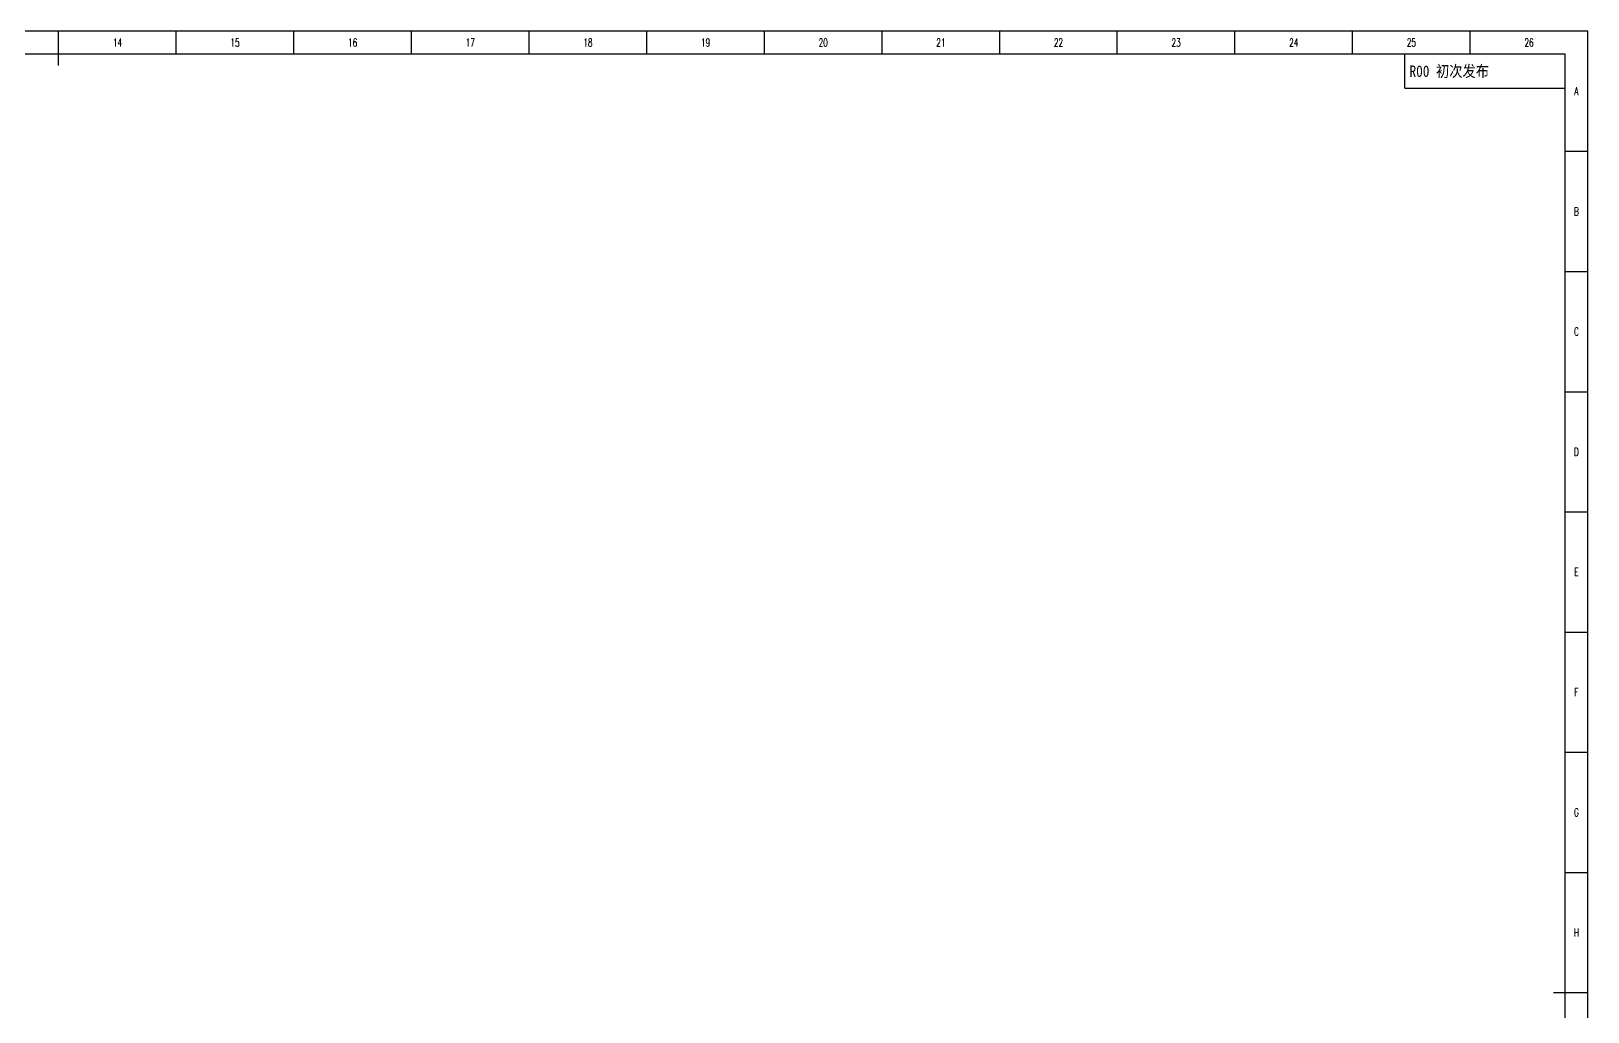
# Model space of a CAD drawing. Header units: millimetres. Extents: x 0 to 1338, y 0 to 841.
# Drawn here: x 657 to 1338, y 412 to 841 of the extents above; entities that cross this region are included whole.
import ezdxf
from ezdxf.enums import TextEntityAlignment as Align

# ---------------------------------------------------------------- set-up
doc = ezdxf.new("R2010")
doc.units = ezdxf.units.MM
doc.layers.add('PDM_Title', color=7, linetype='Continuous')
doc.styles.add('HZ', font='TXT.SHX', dxfattribs={"width": 0.667, "bigfont": 'HZTXT.SHX'})
doc.styles.add('pdmHT', font='SIMHEI.TTF')

# ---------------------------------------------------------------- blocks, each defined once
blk = doc.blocks.new('FitPDM_DWGFrame')
at = {"layer": 'PDM_Title', "color": 2}
for p, q in [((1338, 841), (0, 841)), ((720.46, 831), (720.46, 841)), ((771.92, 831), (771.92, 841)), ((823.38, 831), (823.38, 841)), ((874.85, 831), (874.85, 841)), ((926.31, 831), (926.31, 841)), ((977.77, 831), (977.77, 841)), ((1029.23, 831), (1029.23, 841)), ((1080.69, 831), (1080.69, 841)), ((1132.15, 831), (1132.15, 841)), ((1183.62, 831), (1183.62, 841)), ((1235.08, 831), (1235.08, 841)), ((1286.54, 831), (1286.54, 841)), ((1338, 0), (1338, 841)), ((1328, 788.44), (1338, 788.44)), ((1328, 735.87), (1338, 735.87)), ((1328, 683.31), (1338, 683.31)), ((1328, 630.75), (1338, 630.75)), ((1328, 578.19), (1338, 578.19)), ((1328, 525.62), (1338, 525.62)), ((1328, 473.06), (1338, 473.06))]:
    blk.add_line(p, q, dxfattribs=at)
at = {"layer": 'PDM_Title', "color": 0}
for p, q in [((669, 826), (669, 841)), ((1328, 831), (25, 831)), ((1258, 816), (1258, 831)), ((1328, 10), (1328, 831)), ((1258, 816), (1328, 816)), ((1323, 420.5), (1338, 420.5))]:
    blk.add_line(p, q, dxfattribs=at)
at = {"layer": 'PDM_Title', "color": 2, "style": 'HZ', "width": 0.667}
for s, p in [('14', (694.73, 836)), ('15', (746.19, 836)), ('16', (797.65, 836)), ('17', (849.12, 836)), ('18', (900.58, 836)), ('19', (952.04, 836)), ('20', (1003.5, 836)), ('21', (1054.96, 836)), ('22', (1106.42, 836)), ('23', (1157.88, 836)), ('24', (1209.35, 836)), ('25', (1260.81, 836)), ('26', (1312.27, 836)), ('A', (1333, 814.72)), ('B', (1333, 762.16)), ('C', (1333, 709.59)), ('D', (1333, 657.03)), ('E', (1333, 604.47)), ('F', (1333, 551.91)), ('G', (1333, 499.34)), ('H', (1333, 446.78))]:
    blk.add_text(s, height=3.5, dxfattribs=at).set_placement(p, align=Align.MIDDLE_CENTER)
at = {"layer": 'PDM_Title', "color": 2, "style": 'pdmHT', "width": 0.85}
blk.add_text('R00 初次发布', height=5, dxfattribs=at).set_placement((1260, 821))

msp = doc.modelspace()

# ---------------------------------------------------------------- block references
at = {"layer": 'PDM_Title'}
msp.add_blockref('FitPDM_DWGFrame', (0, 0), dxfattribs=at)

doc.saveas('drawing.dxf')
